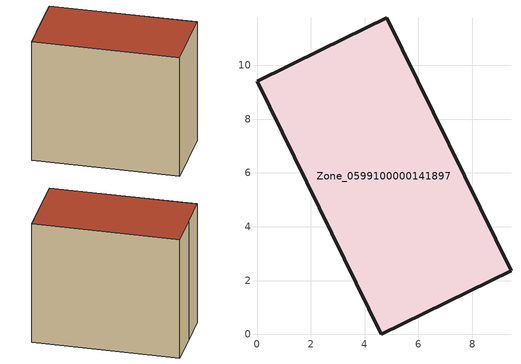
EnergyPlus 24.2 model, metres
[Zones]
Zone_0599100000141897
 floor ground (C_G): 2.4,10.58 4.83,11.77 9.44,2.36 4.61,0 0,9.41 z0
 wall outside (C_F): 4.61,0 9.44,2.36 4.83,11.77 2.4,10.58 0,9.41 4.61,0 z0:9.23
 roof outside (C_R): 4.83,11.77 2.4,10.58 0,9.41 4.61,0 9.44,2.36 z9.23
[BUILDING]
Pand.0599100000141897: North Axis=0; Terrain=City; Loads Convergence Tolerance Value=0.04; Temperature Convergence Tolerance Value=0.4; Solar Distribution=FullExterior; Maximum Number of Warmup Days=25; Minimum Number of Warmup Days=1
[Site:Location]
Rotterdam.The.Hague.AP_ZH_NLD Design_Conditions: Latitude=51.96; Longitude=4.45; Time Zone=1; Elevation=-4.5
[SITE:GROUNDTEMPERATURE:BUILDINGSURFACE]
18, 18, 18, 18, 18, 18, 18, 18, 18, 18, 18, 18
[MATERIAL] Thermal Absorptance=0.9; Solar Absorptance=0.7; Visible Absorptance=0.7
Name | Roughness | Thickness | Conductivity | Density | Specific Heat
G.TI.1965-1974 | MediumSmooth | 0.15 | 0.882353 | 540 | 1210
F.TI.1965-1974 | Rough | 0.3 | 0.697674 | 1920 | 840
R.TI.1965-1974 | MediumRough | 0.2 | 0.232558 | 1500 | 1000
[CONSTRUCTION]
C_G: G.TI.1965-1974
C_F: F.TI.1965-1974
C_R: R.TI.1965-1974
[ZONE]
Zone_0599100000141897: Type=1; Multiplier=1; Ceiling Height=Autocalculate; Volume=Autocalculate; Floor Area=autocalculate; Part of Total Floor Area=Yes
[ZONEINFILTRATION:DESIGNFLOWRATE]
Infil_Zone_0599100000141897: Zone or ZoneList or Space or SpaceList=Zone_0599100000141897; Schedule=AlwaysOn; Design Flow Rate Calculation Method=Flow/Area; Flow Rate per Floor Area=0.003; Constant Term Coefficient=1; Temperature Term Coefficient=0; Velocity Term Coefficient=0; Velocity Squared Term Coefficient=0
[HVACTEMPLATE:ZONE:IDEALLOADSAIRSYSTEM]
Zone_0599100000141897: Maximum Heating Supply Air Temperature=50; Minimum Cooling Supply Air Temperature=13; Maximum Heating Supply Air Humidity Ratio=0.0156; Minimum Cooling Supply Air Humidity Ratio=0.0077; Heating Limit=NoLimit; Cooling Limit=NoLimit; Dehumidification Control Type=ConstantSensibleHeatRatio; Cooling Sensible Heat Ratio=0.7; Dehumidification Setpoint=60; Humidification Control Type=None; Humidification Setpoint=30; Outdoor Air Method=None; Outdoor Air Flow Rate per Person=0.00944; Outdoor Air Flow Rate per Zone Floor Area=0; Outdoor Air Flow Rate per Zone=0; Demand Controlled Ventilation Type=None; Outdoor Air Economizer Type=NoEconomizer; Heat Recovery Type=None; Sensible Heat Recovery Effectiveness=0.7; Latent Heat Recovery Effectiveness=0.65
[ZONECONTROL:THERMOSTAT]
ThermostatControl_Zone_0599100000141897: Zone or ZoneList=Zone_0599100000141897; Control Type Schedule=DualSetpointControlType; Control 1=Thermostat_Zone_0599100000141897; Temperature Difference Between Cutout And Setpoint=0
[THERMOSTATSETPOINT:DUALSETPOINT]
Thermostat_Zone_0599100000141897: Heating Setpoint Temperature Schedule=HeatingSetpoint_Zone_0599100000141897; Cooling Setpoint Temperature Schedule=CoolingSetpoint_Zone_0599100000141897
[SCHEDULE:COMPACT]
HeatingSetpoint_Zone_0599100000141897: Through: 12/31, For: AllDays, Until: 24:00, 21
CoolingSetpoint_Zone_0599100000141897: Through: 12/31, For: AllDays, Until: 24:00, 24
DualSetpointControlType: Through: 12/31, For: AllDays, Until: 24:00, 4
AlwaysOn: Through: 12/31, For: AllDays, Until: 24:00, 1
